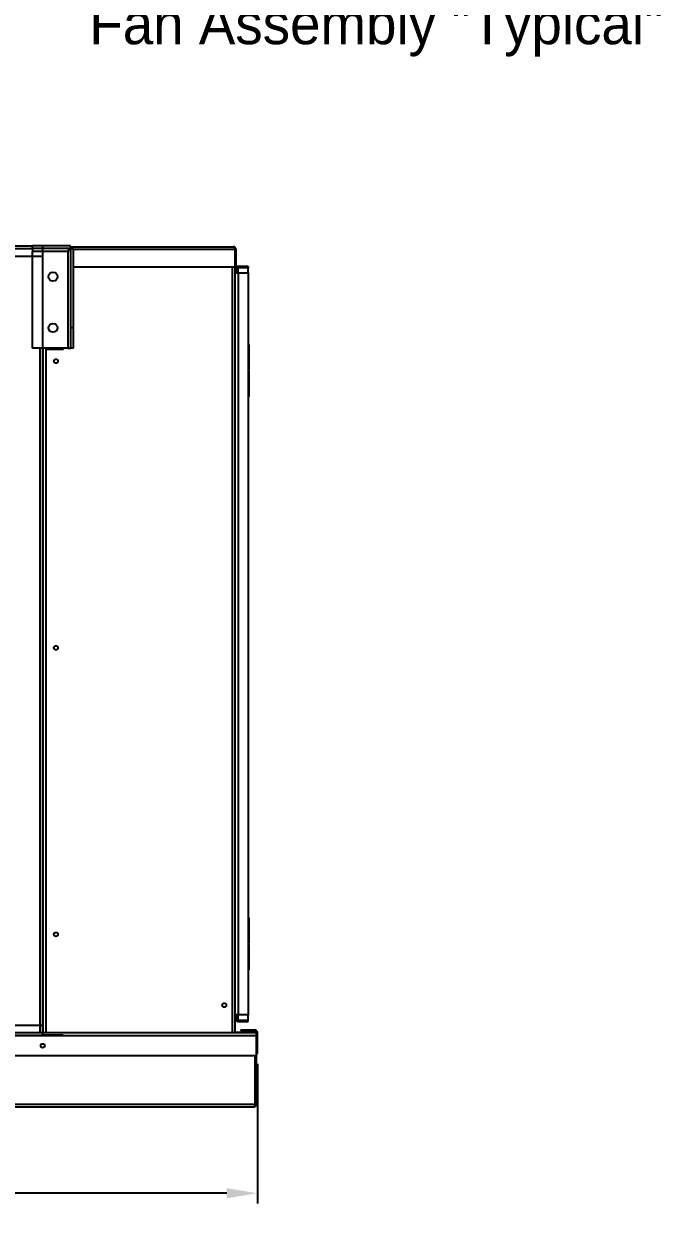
# Model space of a CAD drawing. Header units: inches. Extents: x 547 to 857, y -251 to -55.
# Drawn here: x 673.1 to 704.3, y -210.2 to -151.7 of the extents above; entities that cross this region are included whole.
import ezdxf
from ezdxf import colors
from ezdxf.entities.mleader import LeaderData, LeaderLine
from ezdxf.math import Vec2, Vec3

# ---------------------------------------------------------------- set-up
doc = ezdxf.new("R2010")
doc.units = ezdxf.units.IN
doc.header["$MEASUREMENT"] = 0
doc.header["$PDSIZE"] = -1
doc.linetypes.add('PHANTOM', pattern=[0.5, 0.25, -0.05, 0.05, -0.05, 0.05, -0.05])
doc.layers.add('CoilFace', color=7, linetype='Continuous')
doc.layers.add('Hingeable', color=7, linetype='PHANTOM')
doc.dimstyles.new('RAE Solutions', dxfattribs={"dimtxt": 2, "dimasz": 1.5, "dimexe": 0.5, "dimexo": 0.5, "dimgap": 0.5, "dimtad": 0, "dimtih": 1, "dimtoh": 1, "dimdec": 3, "dimrnd": 0.125, "dimzin": 1, "dimdsep": 46, "dimlunit": 5, "dimtxsty": 'Standard', "dimcen": 0.09, "dimadec": 0, "dimazin": 0, "dimtfac": 1, "dimtdec": 3, "dimtofl": 0, "dimtmove": 0, "dimatfit": 3, "dimfxl": 1, "dimtolj": 1, "dimtzin": 1, "dimarcsym": 0})

# ---------------------------------------------------------------- blocks, each defined once
blk = doc.blocks.new('*D22')
at = {"color": 0, "lineweight": -2}
for p, q in [((633.557, -202.665), (633.557, -209.355)), ((684.548, -202.538), (684.548, -209.355)), ((635.057, -208.855), (657.219, -208.855)), ((683.048, -208.855), (660.885, -208.855))]:
    blk.add_line(p, q, dxfattribs=at)
at = {"color": 0}
for points in [[(635.057, -208.605), (635.057, -209.105), (633.557, -208.855)], [(683.048, -208.605), (683.048, -209.105), (684.548, -208.855)]]:
    blk.add_solid(points, dxfattribs=at)
at = {"layer": 'Defpoints', "color": 0}
for p in [(633.557, -202.165), (684.548, -202.038), (684.548, -208.855)]:
    blk.add_point(p, dxfattribs=at)
at = {"color": 0, "insert": (659.052, -208.855), "char_height": 2, "attachment_point": 5}
blk.add_mtext('\\A1;51', dxfattribs=at)

msp = doc.modelspace()

# ---------------------------------------------------------------- linework, layer by layer
at = {"linetype": 'Continuous', "lineweight": 25}
for p, q in [((644.552, -162.5827), (673.552, -162.5827)), ((673.552, -162.7157), (644.552, -162.7157)), ((673.552, -162.7127), (673.552, -162.5827)), ((675.415, -162.5827), (673.552, -162.5827)), ((673.552, -162.7127), (673.552, -162.5827)), ((675.415, -162.5827), (673.552, -162.5827)), ((673.552, -162.7127), (673.552, -162.5827)), ((675.415, -162.5827), (673.552, -162.5827)), ((675.415, -162.7127), (673.552, -162.7127)), ((673.552, -162.7127), (673.552, -162.8467)), ((675.415, -162.7127), (673.552, -162.7127)), ((673.552, -162.7127), (673.552, -162.8467)), ((675.415, -162.7127), (673.552, -162.7127)), ((673.552, -162.7127), (673.552, -162.8467)), ((675.288, -162.8467), (673.552, -162.8467)), ((673.552, -167.5827), (673.552, -162.8467)), ((675.288, -162.8467), (673.552, -162.8467)), ((673.552, -167.5827), (673.552, -162.8467)), ((675.288, -162.8467), (673.552, -162.8467)), ((673.552, -167.5827), (673.552, -162.8467)), ((675.288, -162.8467), (675.288, -167.5827)), ((675.288, -162.8467), (675.288, -167.5827)), ((675.288, -162.8467), (675.288, -167.5827)), ((675.3844, -162.7528), (675.3509, -162.7528)), ((675.3844, -162.7528), (675.3509, -162.7528)), ((675.3844, -162.7528), (675.3509, -162.7528)), ((675.415, -162.7127), (675.415, -162.5827)), ((675.415, -162.7127), (675.415, -162.5827)), ((675.415, -162.7127), (675.415, -162.5827)), ((675.415, -162.6198), (683.365, -162.6198)), ((675.415, -162.6198), (683.365, -162.6198)), ((675.415, -162.6198), (683.365, -162.6198)), ((675.552, -162.7198), (675.422, -162.7198)), ((675.422, -166.5827), (675.422, -162.7198)), ((675.552, -162.7198), (675.422, -162.7198)), ((675.422, -166.5827), (675.422, -162.7198)), ((675.552, -162.7198), (675.422, -162.7198)), ((675.422, -166.5827), (675.422, -162.7198)), ((675.552, -166.5827), (675.552, -162.7198)), ((675.552, -166.5827), (675.552, -162.7198)), ((675.552, -166.5827), (675.552, -162.7198)), ((683.441, -162.7528), (675.552, -162.7528)), ((683.441, -162.7528), (675.552, -162.7528)), ((683.441, -162.7528), (675.552, -162.7528)), ((683.441, -162.7528), (683.441, -163.6198)), ((683.448, -162.7528), (683.441, -162.7528)), ((683.441, -162.7528), (683.441, -163.6198)), ((683.448, -162.7528), (683.441, -162.7528)), ((683.441, -162.7528), (683.441, -163.6198)), ((683.448, -162.7528), (683.441, -162.7528)), ((683.498, -162.7528), (683.448, -162.7528)), ((683.448, -162.7528), (683.448, -163.6198)), ((683.498, -162.7528), (683.448, -162.7528)), ((683.448, -162.7528), (683.448, -163.6198)), ((683.498, -162.7528), (683.448, -162.7528)), ((683.448, -162.7528), (683.448, -163.6198)), ((683.498, -162.7528), (683.498, -163.6198)), ((683.498, -162.7528), (683.498, -163.6198)), ((683.498, -162.7528), (683.498, -163.6198)), ((683.61, -163.6458), (683.61, -163.5828)), ((684.089, -163.5828), (683.61, -163.5828)), ((683.61, -163.6458), (683.61, -163.5828)), ((684.089, -163.5828), (683.61, -163.5828)), ((683.61, -163.6458), (683.61, -163.5828)), ((684.089, -163.5828), (683.61, -163.5828)), ((684.089, -163.5828), (684.089, -163.6458)), ((684.089, -163.5828), (684.089, -163.6458)), ((684.089, -163.5828), (684.089, -163.6458)), ((683.441, -163.6198), (675.552, -163.6198)), ((683.441, -163.6198), (675.552, -163.6198)), ((683.441, -163.6198), (675.552, -163.6198)), ((683.315, -163.6198), (683.315, -201.0267)), ((683.315, -163.6198), (683.315, -201.0267)), ((683.315, -163.6198), (683.315, -201.0267)), ((683.498, -163.6198), (683.448, -163.6198)), ((683.448, -163.6198), (683.448, -201.0267)), ((683.498, -163.6198), (683.448, -163.6198)), ((683.448, -163.6198), (683.448, -201.0267)), ((683.498, -163.6198), (683.448, -163.6198)), ((683.448, -163.6198), (683.448, -201.0267)), ((683.464, -163.6458), (683.4899, -163.6458)), ((683.464, -163.6458), (683.464, -163.8958)), ((683.464, -163.6458), (683.4899, -163.6458)), ((683.464, -163.6458), (683.464, -163.8958)), ((683.464, -163.6458), (683.4899, -163.6458)), ((683.464, -163.6458), (683.464, -163.8958)), ((683.464, -200.1458), (683.464, -163.8958)), ((683.464, -163.8958), (683.4899, -163.8958)), ((683.464, -200.1458), (683.464, -163.8958)), ((683.464, -163.8958), (683.4899, -163.8958)), ((683.464, -200.1458), (683.464, -163.8958)), ((683.464, -163.8958), (683.4899, -163.8958)), ((683.4899, -163.6458), (683.527, -163.6458)), ((683.4899, -163.6458), (683.527, -163.6458)), ((683.4899, -163.6458), (683.527, -163.6458)), ((683.4899, -163.8958), (683.61, -163.8958)), ((683.4899, -163.8958), (683.61, -163.8958)), ((683.4899, -163.8958), (683.61, -163.8958)), ((683.527, -163.6458), (683.527, -163.8958)), ((683.527, -163.6458), (683.527, -163.8958)), ((683.527, -163.6458), (683.527, -163.8958)), ((684.089, -163.6458), (683.61, -163.6458)), ((683.61, -163.8958), (683.61, -163.6458)), ((684.089, -163.6458), (683.61, -163.6458)), ((683.61, -163.8958), (683.61, -163.6458)), ((684.089, -163.6458), (683.61, -163.6458)), ((683.61, -163.8958), (683.61, -163.6458)), ((683.61, -163.8958), (683.61, -200.1458)), ((683.61, -163.8958), (684.089, -163.8958)), ((683.61, -163.8958), (683.61, -200.1458)), ((683.61, -163.8958), (684.089, -163.8958)), ((683.61, -163.8958), (683.61, -200.1458)), ((683.61, -163.8958), (684.089, -163.8958)), ((684.089, -163.8958), (684.089, -163.6458)), ((684.089, -163.8958), (684.089, -163.6458)), ((684.089, -163.8958), (684.089, -163.6458)), ((684.089, -163.8958), (684.089, -200.1458)), ((684.089, -163.8958), (684.089, -200.1458)), ((684.089, -163.8958), (684.089, -200.1458)), ((675.552, -166.5827), (675.422, -166.5827)), ((675.422, -167.5827), (675.422, -166.5827)), ((675.552, -166.5827), (675.422, -166.5827)), ((675.422, -167.5827), (675.422, -166.5827)), ((675.552, -166.5827), (675.422, -166.5827)), ((675.422, -167.5827), (675.422, -166.5827)), ((675.552, -167.5827), (675.552, -166.5827)), ((675.552, -167.5827), (675.552, -166.5827)), ((675.552, -167.5827), (675.552, -166.5827)), ((675.288, -167.5827), (673.552, -167.5827)), ((675.288, -167.5827), (673.552, -167.5827)), ((675.288, -167.5827), (673.552, -167.5827)), ((673.919, -167.5827), (673.919, -201.0267)), ((673.919, -167.5827), (673.919, -201.0267)), ((673.919, -167.5827), (673.919, -201.0267)), ((674.052, -167.5827), (674.052, -201.0267)), ((674.052, -167.5827), (674.052, -201.0267)), ((674.052, -167.5827), (674.052, -201.0267)), ((674.198, -167.5827), (674.198, -167.6278)), ((674.198, -167.5827), (674.198, -167.6278)), ((674.198, -167.5827), (674.198, -167.6278)), ((674.198, -167.6278), (674.198, -201.0267)), ((674.198, -167.6278), (675.073, -167.6278)), ((674.198, -167.6278), (674.198, -201.0267)), ((674.198, -167.6278), (675.073, -167.6278)), ((674.198, -167.6278), (674.198, -201.0267)), ((674.198, -167.6278), (675.073, -167.6278)), ((675.052, -167.5827), (675.052, -167.6278)), ((675.052, -167.5827), (675.052, -167.6278)), ((675.052, -167.5827), (675.052, -167.6278)), ((675.073, -167.6278), (675.073, -167.5827)), ((675.073, -167.6278), (675.073, -167.5827)), ((675.073, -167.6278), (675.073, -167.5827)), ((675.288, -167.5827), (675.422, -167.5827)), ((675.288, -167.5827), (675.422, -167.5827)), ((675.288, -167.5827), (675.422, -167.5827)), ((675.552, -167.5827), (675.422, -167.5827)), ((675.552, -167.5827), (675.422, -167.5827)), ((675.552, -167.5827), (675.422, -167.5827)), ((684.136, -167.4008), (684.089, -167.4008)), ((684.136, -167.4008), (684.089, -167.4008)), ((684.136, -167.4008), (684.089, -167.4008)), ((684.136, -168.6408), (684.136, -167.4008)), ((684.136, -168.6408), (684.136, -167.4008)), ((684.136, -168.6408), (684.136, -167.4008)), ((683.448, -168.7033), (683.464, -168.7033)), ((683.448, -168.7033), (683.464, -168.7033)), ((683.448, -168.7033), (683.464, -168.7033)), ((684.136, -168.6408), (684.089, -168.6408)), ((684.136, -168.6408), (684.089, -168.6408)), ((684.136, -168.6408), (684.089, -168.6408)), ((684.1355, -168.7033), (684.089, -168.7033)), ((684.1355, -168.7033), (684.089, -168.7033)), ((684.1355, -168.7033), (684.089, -168.7033)), ((684.1203, -168.7033), (684.1203, -168.6408)), ((684.1203, -168.7033), (684.1203, -168.6408)), ((684.1203, -168.7033), (684.1203, -168.6408)), ((684.1355, -169.9433), (684.1355, -168.7033)), ((684.1355, -169.9433), (684.1355, -168.7033)), ((684.1355, -169.9433), (684.1355, -168.7033)), ((683.448, -169.9433), (683.464, -169.9433)), ((683.448, -169.9433), (683.464, -169.9433)), ((683.448, -169.9433), (683.464, -169.9433)), ((684.1355, -169.9433), (684.089, -169.9433)), ((684.1355, -169.9433), (684.089, -169.9433)), ((684.1355, -169.9433), (684.089, -169.9433)), ((684.136, -195.4053), (684.089, -195.4053)), ((684.136, -195.4053), (684.089, -195.4053)), ((684.136, -195.4053), (684.089, -195.4053)), ((684.136, -196.6453), (684.136, -195.4053)), ((684.136, -196.6453), (684.136, -195.4053)), ((684.136, -196.6453), (684.136, -195.4053)), ((683.448, -196.7078), (683.464, -196.7078)), ((683.448, -196.7078), (683.464, -196.7078)), ((683.448, -196.7078), (683.464, -196.7078)), ((684.136, -196.6453), (684.089, -196.6453)), ((684.136, -196.6453), (684.089, -196.6453)), ((684.136, -196.6453), (684.089, -196.6453)), ((684.1355, -196.7078), (684.089, -196.7078)), ((684.1355, -196.7078), (684.089, -196.7078)), ((684.1355, -196.7078), (684.089, -196.7078)), ((684.1203, -196.7078), (684.1203, -196.6453)), ((684.1203, -196.7078), (684.1203, -196.6453)), ((684.1203, -196.7078), (684.1203, -196.6453)), ((684.1355, -197.9478), (684.1355, -196.7078)), ((684.1355, -197.9478), (684.1355, -196.7078)), ((684.1355, -197.9478), (684.1355, -196.7078)), ((683.448, -197.9478), (683.464, -197.9478)), ((683.448, -197.9478), (683.464, -197.9478)), ((683.448, -197.9478), (683.464, -197.9478)), ((684.1355, -197.9478), (684.089, -197.9478)), ((684.1355, -197.9478), (684.089, -197.9478)), ((684.1355, -197.9478), (684.089, -197.9478)), ((683.464, -200.1458), (683.4899, -200.1458)), ((683.464, -200.1458), (683.464, -200.3958)), ((683.464, -200.1458), (683.4899, -200.1458)), ((683.464, -200.1458), (683.464, -200.3958)), ((683.464, -200.1458), (683.4899, -200.1458)), ((683.464, -200.1458), (683.464, -200.3958)), ((683.464, -200.3958), (683.4899, -200.3958)), ((683.464, -200.3958), (683.4899, -200.3958)), ((683.464, -200.3958), (683.4899, -200.3958)), ((683.61, -200.1458), (683.4899, -200.1458)), ((683.61, -200.1458), (683.4899, -200.1458)), ((683.61, -200.1458), (683.4899, -200.1458)), ((683.4899, -200.3958), (683.527, -200.3958)), ((683.4899, -200.3958), (683.527, -200.3958)), ((683.4899, -200.3958), (683.527, -200.3958)), ((683.527, -200.1458), (683.527, -200.3958)), ((683.527, -200.1458), (683.527, -200.3958)), ((683.527, -200.1458), (683.527, -200.3958)), ((684.089, -200.1458), (683.61, -200.1458)), ((683.61, -200.3958), (683.61, -200.1458)), ((684.089, -200.1458), (683.61, -200.1458)), ((683.61, -200.3958), (683.61, -200.1458)), ((684.089, -200.1458), (683.61, -200.1458)), ((683.61, -200.3958), (683.61, -200.1458)), ((683.61, -200.3958), (683.61, -200.4588)), ((683.61, -200.3958), (684.089, -200.3958)), ((683.61, -200.3958), (683.61, -200.4588)), ((683.61, -200.3958), (684.089, -200.3958)), ((683.61, -200.3958), (683.61, -200.4588)), ((683.61, -200.3958), (684.089, -200.3958)), ((684.089, -200.3958), (684.089, -200.1458)), ((684.089, -200.3958), (684.089, -200.1458)), ((684.089, -200.3958), (684.089, -200.1458)), ((684.089, -200.4588), (684.089, -200.3958)), ((684.089, -200.4588), (684.089, -200.3958)), ((684.089, -200.4588), (684.089, -200.3958)), ((683.61, -200.4588), (684.089, -200.4588)), ((683.61, -200.4588), (684.089, -200.4588)), ((683.61, -200.4588), (684.089, -200.4588)), ((683.735, -200.879), (683.735, -200.929)), ((683.735, -200.879), (684.4145, -200.879)), ((683.735, -200.879), (683.735, -200.929)), ((683.735, -200.879), (684.4145, -200.879)), ((683.735, -200.879), (683.735, -200.929)), ((683.735, -200.879), (684.4145, -200.879)), ((683.735, -200.929), (684.4145, -200.929)), ((683.735, -200.929), (684.4145, -200.929)), ((683.735, -200.929), (684.4145, -200.929)), ((684.4145, -200.879), (684.4145, -200.929)), ((684.4145, -200.879), (684.4145, -200.929)), ((684.4145, -200.879), (684.4145, -200.929)), ((684.4975, -201.0267), (633.6065, -201.0267)), ((684.4975, -201.0267), (633.6065, -201.0267)), ((684.4975, -201.1597), (633.6065, -201.1597)), ((684.4975, -201.1597), (633.6065, -201.1597)), ((683.448, -201.0027), (683.4975, -201.0027)), ((683.448, -201.0027), (683.4975, -201.0027)), ((683.448, -201.0027), (683.4975, -201.0027)), ((683.4975, -201.0027), (683.4975, -201.0267)), ((684.497, -201.0027), (683.4975, -201.0027)), ((683.4975, -201.0027), (683.4975, -201.0267)), ((684.497, -201.0027), (683.4975, -201.0027)), ((683.4975, -201.0027), (683.4975, -201.0267)), ((684.497, -201.0027), (683.4975, -201.0027)), ((684.4975, -201.012), (684.5475, -201.012)), ((684.4975, -201.0372), (684.4975, -201.012)), ((684.4975, -201.012), (684.5475, -201.012)), ((684.4975, -201.0372), (684.4975, -201.012)), ((684.4975, -201.012), (684.5475, -201.012)), ((684.4975, -201.0372), (684.4975, -201.012)), ((684.4975, -201.1597), (684.4975, -201.0372)), ((684.4975, -201.1597), (684.4975, -201.0372)), ((684.4975, -201.1597), (684.4975, -201.0372)), ((684.4975, -202.1517), (684.4975, -201.1597)), ((684.4975, -202.1517), (684.4975, -201.1597)), ((684.4975, -202.1517), (684.4975, -201.1597)), ((684.5475, -202.0375), (684.5475, -201.012)), ((684.5475, -202.0375), (684.5475, -201.012)), ((684.5475, -202.0375), (684.5475, -201.012)), ((684.4405, -202.1517), (633.6065, -202.1517)), ((684.4405, -202.1517), (633.6065, -202.1517)), ((684.4405, -204.5062), (684.4405, -202.1517)), ((684.4405, -204.5062), (684.4405, -202.1517)), ((684.4405, -204.5062), (684.4405, -202.1517)), ((684.4475, -204.5062), (684.4475, -202.1517)), ((684.4475, -204.5062), (684.4475, -202.1517)), ((684.4475, -204.5062), (684.4475, -202.1517)), ((684.4975, -202.0375), (684.5475, -202.0375)), ((684.4975, -202.0375), (684.5475, -202.0375)), ((684.4975, -202.0375), (684.5475, -202.0375)), ((684.4975, -204.5062), (684.4975, -202.1517)), ((684.4975, -204.5062), (684.4975, -202.1517)), ((684.4975, -204.5062), (684.4975, -202.1517)), ((633.6636, -204.5062), (684.4405, -204.5062)), ((633.6636, -204.5062), (684.4405, -204.5062)), ((684.4975, -204.5062), (684.4475, -204.5062)), ((684.4975, -204.5062), (684.4475, -204.5062)), ((684.4975, -204.5062), (684.4475, -204.5062)), ((633.7395, -204.6392), (684.3645, -204.6392)), ((633.7395, -204.6392), (684.3645, -204.6392))]:
    msp.add_line(p, q, dxfattribs=at)
msp.add_line((644.052, -201.1392), (674.052, -201.1392))
msp.add_line((644.052, -201.1392), (674.052, -201.1392))
for centre, radius in [((674.552, -164.0827), 0.2188), ((674.552, -164.0827), 0.2188), ((674.552, -164.0827), 0.2188), ((674.552, -166.5827), 0.2188), ((674.552, -166.5827), 0.2188), ((674.552, -166.5827), 0.2188), ((674.698, -168.2113), 0.0995), ((674.698, -168.2113), 0.0995), ((674.698, -168.2113), 0.0995), ((674.698, -182.2113), 0.0995), ((674.698, -182.2113), 0.0995), ((674.698, -182.2113), 0.0995), ((674.698, -196.2113), 0.0995), ((674.698, -196.2113), 0.0995), ((674.698, -196.2113), 0.0995), ((682.9244, -199.6698), 0.0995), ((682.9244, -199.6698), 0.0995), ((682.9244, -199.6698), 0.0995), ((674.052, -201.6517), 0.0995), ((674.052, -201.6517), 0.0995), ((674.052, -201.6517), 0.0995)]:
    msp.add_circle(centre, radius, dxfattribs=at)
for centre, radius, start, end in [((683.61, -163.7288), 0.146, 90, 145.354785), ((683.61, -163.7288), 0.146, 90, 145.354785), ((683.61, -163.7288), 0.146, 90, 145.354785), ((683.61, -163.7288), 0.083, 90, 180), ((683.61, -163.7288), 0.083, 90, 180), ((683.61, -163.7288), 0.083, 90, 180), ((683.61, -200.3128), 0.146, 214.645215, 270), ((683.61, -200.3128), 0.146, 214.645215, 270), ((683.61, -200.3128), 0.146, 214.645215, 270), ((683.61, -200.3128), 0.083, 180, 270), ((683.61, -200.3128), 0.083, 180, 270), ((683.61, -200.3128), 0.083, 180, 270), ((684.4145, -201.012), 0.133, 0, 90), ((684.4145, -201.012), 0.133, 0, 90), ((684.4145, -201.012), 0.133, 0, 90), ((684.4145, -201.012), 0.083, 0, 90), ((684.4145, -201.012), 0.083, 0, 90), ((684.4145, -201.012), 0.083, 0, 90)]:
    msp.add_arc(centre, radius, start, end, dxfattribs=at)
for points, knots in [([(675.288, -162.8467), (675.2986, -162.8292), (675.3198, -162.794), (675.3515, -162.7497), (675.3832, -162.7188), (675.4044, -162.7147), (675.415, -162.7127)], [0, 0, 0, 0, 0.2499997, 0.4999982, 0.7500043, 1, 1, 1, 1]), ([(675.288, -162.8467), (675.2986, -162.8292), (675.3198, -162.794), (675.3515, -162.7497), (675.3832, -162.7188), (675.4044, -162.7147), (675.415, -162.7127)], [0, 0, 0, 0, 0.2499997, 0.4999982, 0.7500043, 1, 1, 1, 1]), ([(675.288, -162.8467), (675.2986, -162.8292), (675.3198, -162.794), (675.3515, -162.7497), (675.3832, -162.7188), (675.4044, -162.7147), (675.415, -162.7127)], [0, 0, 0, 0, 0.2499997, 0.4999982, 0.7500043, 1, 1, 1, 1]), ([(675.422, -162.7198), (675.421, -162.7208), (675.4188, -162.7229), (675.4028, -162.7361), (675.3765, -162.7595), (675.3378, -162.7981), (675.3053, -162.8298), (675.288, -162.8467)], [0, 0, 0, 0, 0.1511523, 0.3020004, 0.4605084, 0.711982, 1, 1, 1, 1]), ([(675.422, -162.7198), (675.421, -162.7208), (675.4188, -162.7229), (675.4028, -162.7361), (675.3765, -162.7595), (675.3378, -162.7981), (675.3053, -162.8298), (675.288, -162.8467)], [0, 0, 0, 0, 0.1511523, 0.3020004, 0.4605084, 0.711982, 1, 1, 1, 1]), ([(675.422, -162.7198), (675.421, -162.7208), (675.4188, -162.7229), (675.4028, -162.7361), (675.3765, -162.7595), (675.3378, -162.7981), (675.3053, -162.8298), (675.288, -162.8467)], [0, 0, 0, 0, 0.1511523, 0.3020004, 0.4605084, 0.711982, 1, 1, 1, 1]), ([(683.365, -162.6198), (683.3739, -162.6212), (683.3932, -162.6242), (683.4183, -162.6484), (683.4334, -162.685), (683.4396, -162.7207), (683.4406, -162.744), (683.441, -162.7528)], [0, 0, 0, 0, 0.2277485, 0.4962014, 0.6892053, 0.8824399, 1, 1, 1, 1]), ([(683.498, -162.7528), (683.4971, -162.741), (683.4954, -162.7188), (683.4832, -162.6896), (683.4678, -162.667), (683.4466, -162.6463), (683.4137, -162.6255), (683.3834, -162.6219), (683.365, -162.6198)], [0, 0, 0, 0, 0.15709085, 0.29742919, 0.42172758, 0.53098073, 0.71670474, 1, 1, 1, 1]), ([(683.365, -162.6198), (683.3739, -162.6212), (683.3932, -162.6242), (683.4183, -162.6484), (683.4334, -162.685), (683.4396, -162.7207), (683.4406, -162.744), (683.441, -162.7528)], [0, 0, 0, 0, 0.2277485, 0.4962014, 0.6892053, 0.8824399, 1, 1, 1, 1]), ([(683.498, -162.7528), (683.4971, -162.741), (683.4954, -162.7188), (683.4832, -162.6896), (683.4678, -162.667), (683.4466, -162.6463), (683.4137, -162.6255), (683.3834, -162.6219), (683.365, -162.6198)], [0, 0, 0, 0, 0.15709085, 0.29742919, 0.42172758, 0.53098073, 0.71670474, 1, 1, 1, 1]), ([(683.365, -162.6198), (683.3739, -162.6212), (683.3932, -162.6242), (683.4183, -162.6484), (683.4334, -162.685), (683.4396, -162.7207), (683.4406, -162.744), (683.441, -162.7528)], [0, 0, 0, 0, 0.2277485, 0.4962014, 0.6892053, 0.8824399, 1, 1, 1, 1]), ([(683.498, -162.7528), (683.4971, -162.741), (683.4954, -162.7188), (683.4832, -162.6896), (683.4678, -162.667), (683.4466, -162.6463), (683.4137, -162.6255), (683.3834, -162.6219), (683.365, -162.6198)], [0, 0, 0, 0, 0.15709085, 0.29742919, 0.42172758, 0.53098073, 0.71670474, 1, 1, 1, 1]), ([(683.448, -162.7528), (683.4474, -162.7455), (683.4462, -162.7316), (683.4411, -162.7176), (683.4371, -162.7119), (683.4367, -162.7114)], [0, 0, 0, 0, 0.4983993, 0.9495515, 1, 1, 1, 1]), ([(683.448, -162.7528), (683.4474, -162.7455), (683.4462, -162.7316), (683.4411, -162.7176), (683.4371, -162.7119), (683.4367, -162.7114)], [0, 0, 0, 0, 0.4983993, 0.9495515, 1, 1, 1, 1]), ([(683.448, -162.7528), (683.4474, -162.7455), (683.4462, -162.7316), (683.4411, -162.7176), (683.4371, -162.7119), (683.4367, -162.7114)], [0, 0, 0, 0, 0.4983993, 0.9495515, 1, 1, 1, 1]), ([(684.3645, -204.6392), (684.3759, -204.637), (684.3954, -204.6331), (684.4169, -204.6095), (684.4284, -204.586), (684.4349, -204.5629), (684.4392, -204.5358), (684.4401, -204.5162), (684.4405, -204.5062)], [0, 0, 0, 0, 0.2914182, 0.4990277, 0.617298, 0.7394342, 0.8666504, 1, 1, 1, 1]), ([(684.4975, -204.5062), (684.4962, -204.5203), (684.4936, -204.5484), (684.4735, -204.5858), (684.4428, -204.6167), (684.4051, -204.6359), (684.377, -204.6382), (684.3645, -204.6392)], [0, 0, 0, 0, 0.1872374, 0.3741867, 0.5614634, 0.806054, 1, 1, 1, 1]), ([(684.3645, -204.6392), (684.3759, -204.637), (684.3954, -204.6331), (684.4169, -204.6095), (684.4284, -204.586), (684.4349, -204.5629), (684.4392, -204.5358), (684.4401, -204.5162), (684.4405, -204.5062)], [0, 0, 0, 0, 0.2914182, 0.4990277, 0.617298, 0.7394342, 0.8666504, 1, 1, 1, 1]), ([(684.4975, -204.5062), (684.4962, -204.5203), (684.4936, -204.5484), (684.4735, -204.5858), (684.4428, -204.6167), (684.4051, -204.6359), (684.377, -204.6382), (684.3645, -204.6392)], [0, 0, 0, 0, 0.1872374, 0.3741867, 0.5614634, 0.806054, 1, 1, 1, 1]), ([(684.3645, -204.6392), (684.3759, -204.637), (684.3954, -204.6331), (684.4169, -204.6095), (684.4284, -204.586), (684.4349, -204.5629), (684.4392, -204.5358), (684.4401, -204.5162), (684.4405, -204.5062)], [0, 0, 0, 0, 0.2914182, 0.4990277, 0.617298, 0.7394342, 0.8666504, 1, 1, 1, 1]), ([(684.4975, -204.5062), (684.4962, -204.5203), (684.4936, -204.5484), (684.4735, -204.5858), (684.4428, -204.6167), (684.4051, -204.6359), (684.377, -204.6382), (684.3645, -204.6392)], [0, 0, 0, 0, 0.1872374, 0.3741867, 0.5614634, 0.806054, 1, 1, 1, 1]), ([(684.4475, -204.5062), (684.4469, -204.515), (684.4459, -204.529), (684.4396, -204.5404), (684.4373, -204.5445)], [0, 0, 0, 0, 0.6336227, 1, 1, 1, 1]), ([(684.4475, -204.5062), (684.4469, -204.515), (684.4459, -204.529), (684.4396, -204.5404), (684.4373, -204.5445)], [0, 0, 0, 0, 0.6336227, 1, 1, 1, 1]), ([(684.4475, -204.5062), (684.4469, -204.515), (684.4459, -204.529), (684.4396, -204.5404), (684.4373, -204.5445)], [0, 0, 0, 0, 0.6336227, 1, 1, 1, 1])]:
    msp.add_open_spline(points, degree=3, knots=knots, dxfattribs=at)
at = {"layer": 'CoilFace'}
for p, q in [((674.052, -201.1392), (674.052, -162.5827)), ((675.052, -162.5827), (674.052, -162.5827)), ((644.052, -163.0827), (674.052, -163.0827)), ((644.052, -200.6392), (674.052, -200.6392)), ((675.052, -201.1392), (674.052, -201.1392)), ((675.052, -201.1392), (674.052, -201.1392))]:
    msp.add_line(p, q, dxfattribs=at)

# ---------------------------------------------------------------- dimensions: what is measured, and where the dimension line sits
dim = msp.add_linear_dim(base=(684.5475, -208.8545), p1=(633.5565, -202.1647), p2=(684.5475, -202.0375), dimstyle='RAE Solutions')
dim.commit()
dim.dimension.update_dxf_attribs({"geometry": '*D22', "text_midpoint": (659.052, -208.8545)})

# ---------------------------------------------------------------- leaders
at = {"layer": 'Hingeable', "linetype": 'PHANTOM', "ltscale": 10}
ml = msp.add_multileader_mtext('Standard', dxfattribs=at)
ml.set_content('Hingeable, Lift Off\\PFan Assembly "Typical"', color=256)
ml.set_leader_properties()
ml.build(insert=Vec2(0, 0))
ml.multileader.update_dxf_attribs({"text_right_attachment_type": 6, "dogleg_length": 2, "arrow_head_size": 1.5})
ctx = ml.context
ctx.base_point, ctx.char_height, ctx.arrow_head_size, ctx.landing_gap_size, ctx.plane_origin = Vec3(675.8312, -148.7266), 2, 1.5, 0.5, Vec3(664.7731, -144.0879)
ctx.right_attachment = 6
notes = []
notes.append((ctx, [(0, (1, 1, 0), (673.8312, -148.7266), (1, 0), 2, [(0, [(664.7731, -144.0879)], 0, [])])]))
ctx.mtext.insert, ctx.mtext.flow_direction = Vec3(676.3312, -147.3932), 5
for ctx, leaders in notes:
    for number, flags, end, landing, length, lines in leaders:
        leader = LeaderData()
        leader.index, (leader.has_last_leader_line, leader.has_dogleg_vector, leader.attachment_direction) = number, flags
        leader.last_leader_point, leader.dogleg_vector, leader.dogleg_length = Vec3(end), Vec3(landing), length
        for number, points, colour, breaks in lines:
            line = LeaderLine()
            line.index, line.vertices, line.color, line.breaks = number, Vec3.list(points), colors.encode_raw_color(colour), breaks
            leader.lines.append(line)
        ctx.leaders.append(leader)

doc.saveas('drawing.dxf')
